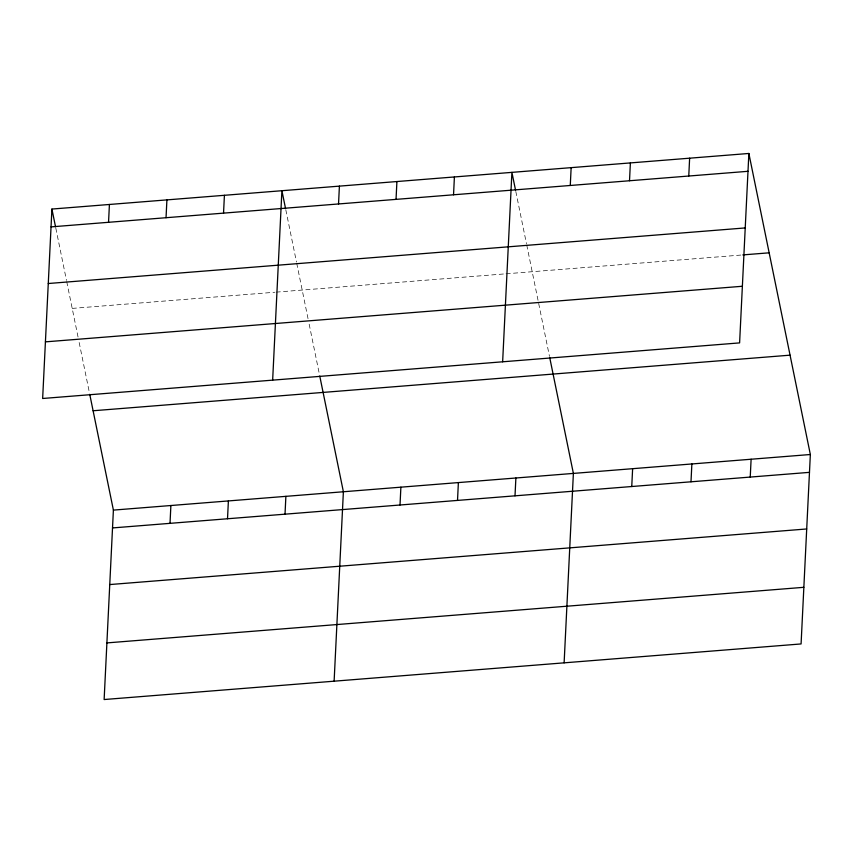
<?xml version="1.0" encoding="UTF-8"?>
<svg xmlns="http://www.w3.org/2000/svg" width="853" height="853" viewBox="0 0 853 853"><rect width="100%" height="100%" fill="white"/><g stroke="black" fill="none" stroke-linecap="round" stroke-linejoin="round"><path stroke-width="0.64" stroke-dasharray="4.26 3.2" d="M72.206 308.402L274.751 292.248M276.063 292.142L504.752 273.898M506.064 273.802L741.513 255.015M515.809 191.477L526.472 243.691M526.738 244.971L549.481 356.383M285.808 209.817L296.481 262.042M296.737 263.31L308.647 321.645M309.17 324.183L319.491 374.723M55.818 228.167L66.481 280.381M66.737 281.661L78.657 339.995M79.169 342.522L89.49 393.073"/><path stroke-width="1.28" d="M51.916 209.06L42.65 398.49L739.604 342.895L748.87 153.465L51.916 209.06L55.552 226.887M108.544 222.302L109.419 204.475M89.746 394.331L113.396 510.105L104.13 699.535L801.084 643.94L810.35 454.51L748.87 153.465M166.036 217.718L166.911 199.89M170.014 523.347L170.888 505.52M223.539 213.133L224.414 195.305M227.516 518.763L228.391 500.935M272.651 380.139L281.906 190.709L285.552 208.548M285.019 514.178L285.883 496.35M338.534 203.963L339.409 186.125M334.12 681.184L343.386 491.754L319.747 375.992M396.037 199.378L396.912 181.54M400.014 505.008L400.889 487.17M453.54 194.793L454.404 176.955M457.517 500.423L458.381 482.585M502.641 361.8L511.907 172.37L515.553 190.198M515.009 495.828L515.884 478M570.273 185.474L571.147 167.646M564.121 662.845L573.387 473.415L549.737 357.642M629.514 180.751L630.388 162.923M631.753 486.519L632.627 468.692M688.766 176.027L689.629 158.189M690.994 481.796L691.868 463.968M750.235 477.072L751.109 459.234M51.041 226.887L748.006 171.304M48.269 283.516L745.234 227.932M742.835 254.908L769.161 252.819M45.422 341.861L742.377 286.267M93.105 410.762L790.059 355.168M113.396 510.105L810.35 454.51M112.521 527.932L809.476 472.349M109.749 584.561L806.703 528.967M106.892 642.906L803.857 587.312"/></g></svg>
